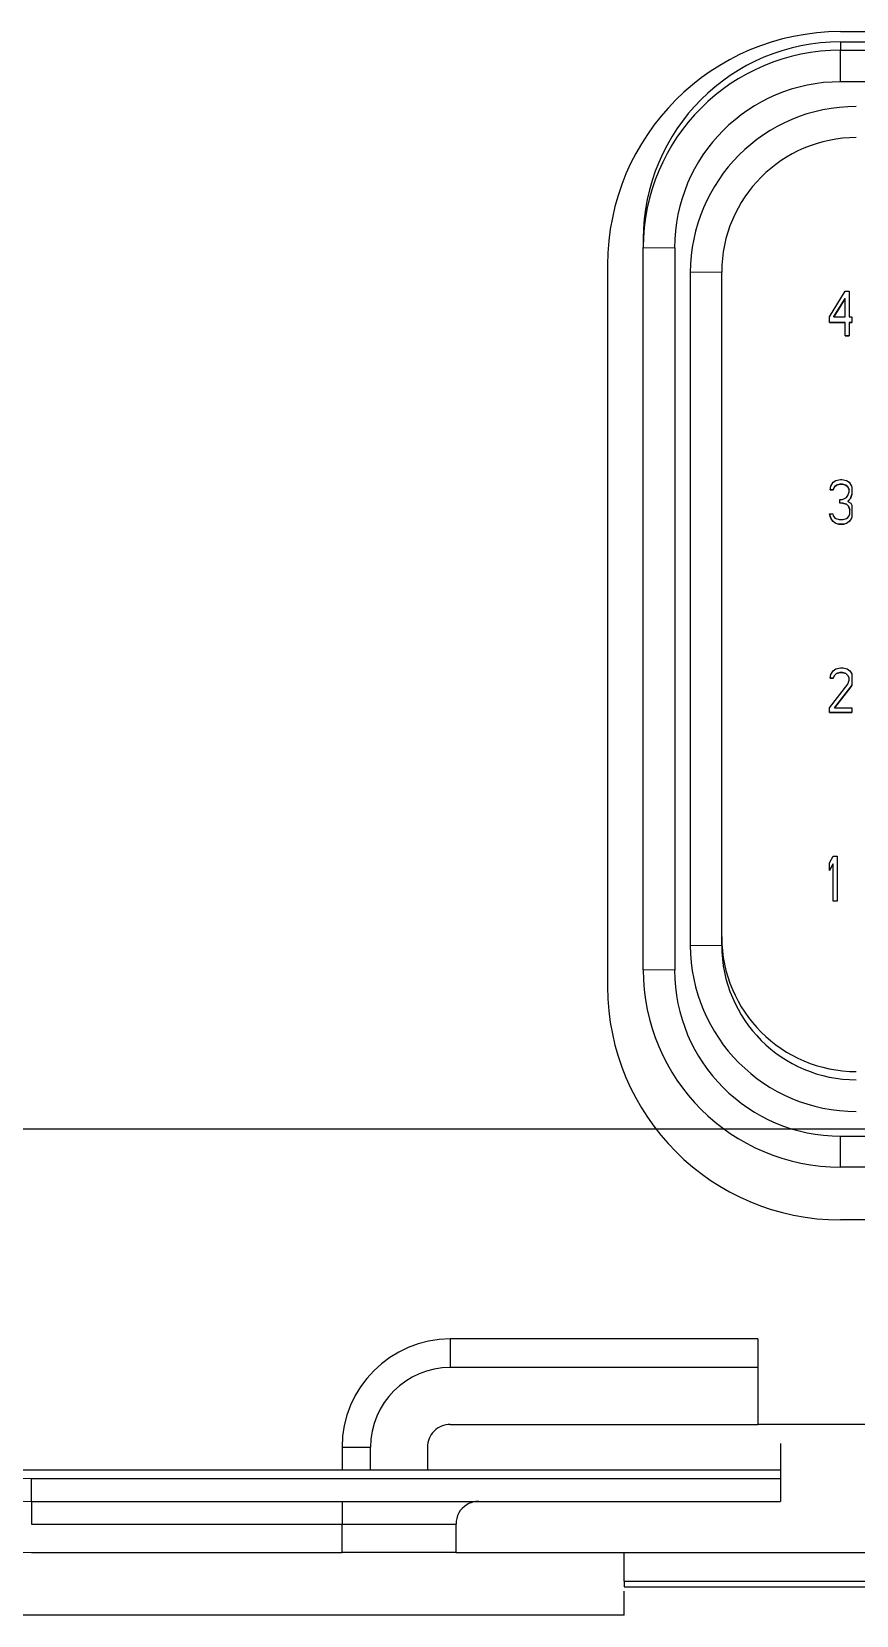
# Model space of a CAD drawing. Extents: x -3.1 to 16.8, y 0.7 to 10.7.
# Drawn here: x 9.98 to 10.704, y 8.345 to 9.735 of the extents above; entities that cross this region are included whole.
import ezdxf

# ---------------------------------------------------------------- set-up
doc = ezdxf.new("R2010")
doc.units = 0
doc.layers.get('0').update_dxf_attribs({"linetype": 'CONTINUOUS'})

msp = doc.modelspace()

# ---------------------------------------------------------------- linework, layer by layer
at = {"color": 7, "linetype": 'CONTINUOUS'}
for p, q in [((10.6897, 9.7347), (11.0345, 9.7347)), ((10.6897, 9.7259), (10.6897, 9.7184)), ((10.6897, 9.7259), (11.1082, 9.7259)), ((10.6897, 9.6906), (10.6897, 9.7184)), ((10.6897, 9.7184), (11.6622, 9.7184)), ((11.6622, 9.6906), (10.6897, 9.6906)), ((10.5165, 9.5526), (10.5165, 9.5452)), ((10.5165, 9.5452), (10.5441, 9.545)), ((10.5165, 8.9114), (10.5165, 9.5452)), ((10.5441, 9.545), (10.5441, 8.9111)), ((10.4853, 8.8964), (10.4853, 9.5302)), ((10.5854, 9.5236), (10.5579, 9.5233)), ((10.5579, 8.9328), (10.5579, 9.5233)), ((10.5854, 8.933), (10.5854, 9.5236)), ((10.6799, 9.4845), (10.6937, 9.5071)), ((10.6937, 9.5071), (10.6971, 9.5071)), ((10.6971, 9.5071), (10.6971, 9.4845)), ((10.6839, 9.4846), (10.6937, 9.5005)), ((10.6937, 9.5004), (10.6839, 9.4845)), ((10.6937, 9.5005), (10.6937, 9.5004)), ((10.6937, 9.4845), (10.6937, 9.5004)), ((10.6799, 9.4795), (10.6799, 9.4845)), ((10.6799, 9.4796), (10.6937, 9.4796)), ((10.6937, 9.4795), (10.6799, 9.4795)), ((10.6839, 9.4845), (10.6839, 9.4846)), ((10.6839, 9.4845), (10.6937, 9.4845)), ((10.6937, 9.4796), (10.6937, 9.4795)), ((10.6937, 9.4677), (10.6937, 9.4795)), ((10.6971, 9.4845), (10.6996, 9.4845)), ((10.6971, 9.4795), (10.6971, 9.4796)), ((10.6971, 9.4796), (10.6996, 9.4796)), ((10.6971, 9.4795), (10.6971, 9.4677)), ((10.6996, 9.4795), (10.6971, 9.4795)), ((10.6996, 9.4845), (10.6996, 9.4795)), ((10.6937, 9.4679), (10.6971, 9.4679)), ((10.6971, 9.4677), (10.6937, 9.4677)), ((10.6833, 9.3393), (10.6856, 9.3409)), ((10.6856, 9.3409), (10.6897, 9.3418)), ((10.6897, 9.3418), (10.6908, 9.3418)), ((10.6908, 9.3418), (10.6948, 9.3409)), ((10.6948, 9.3409), (10.6971, 9.3393)), ((10.6805, 9.3326), (10.681, 9.3359)), ((10.6805, 9.3327), (10.6833, 9.3327)), ((10.6833, 9.3326), (10.6805, 9.3326)), ((10.681, 9.3359), (10.6833, 9.3393)), ((10.6833, 9.3327), (10.6845, 9.3352)), ((10.6845, 9.3351), (10.6833, 9.3326)), ((10.6833, 9.3327), (10.6833, 9.3326)), ((10.6845, 9.3352), (10.6862, 9.3368)), ((10.6862, 9.3367), (10.6845, 9.3351)), ((10.6845, 9.3352), (10.6845, 9.3351)), ((10.6862, 9.3368), (10.6891, 9.3377)), ((10.6891, 9.3376), (10.6862, 9.3367)), ((10.6862, 9.3368), (10.6862, 9.3367)), ((10.6891, 9.3377), (10.6891, 9.3376)), ((10.6891, 9.3377), (10.6914, 9.3377)), ((10.6914, 9.3376), (10.6891, 9.3376)), ((10.6914, 9.3377), (10.6914, 9.3376)), ((10.6914, 9.3377), (10.6943, 9.3368)), ((10.6943, 9.3367), (10.6914, 9.3376)), ((10.6914, 9.3242), (10.6948, 9.3259)), ((10.6943, 9.3368), (10.6943, 9.3367)), ((10.6943, 9.3368), (10.696, 9.3352)), ((10.696, 9.3351), (10.6943, 9.3367)), ((10.6948, 9.3259), (10.696, 9.3275)), ((10.696, 9.3352), (10.696, 9.3351)), ((10.696, 9.3352), (10.6971, 9.3327)), ((10.6971, 9.3326), (10.696, 9.3351)), ((10.696, 9.3275), (10.6971, 9.3309)), ((10.6971, 9.3393), (10.6994, 9.3359)), ((10.6971, 9.3327), (10.6971, 9.3326)), ((10.6971, 9.3309), (10.6971, 9.3326)), ((10.6994, 9.3276), (10.6983, 9.325)), ((10.6983, 9.3251), (10.6994, 9.3276)), ((10.6994, 9.3359), (10.6996, 9.3349)), ((10.6996, 9.3285), (10.6994, 9.3276)), ((10.6994, 9.3276), (10.6996, 9.3285)), ((10.6994, 9.3276), (10.6994, 9.3276)), ((10.6996, 9.3349), (10.6996, 9.3285)), ((10.6891, 9.3242), (10.6914, 9.3242)), ((10.6891, 9.3208), (10.6891, 9.3242)), ((10.6914, 9.3208), (10.6891, 9.3208)), ((10.6914, 9.3209), (10.6914, 9.3208)), ((10.6914, 9.3209), (10.6948, 9.3201)), ((10.6948, 9.32), (10.6914, 9.3208)), ((10.6948, 9.3201), (10.6948, 9.32)), ((10.6948, 9.3201), (10.6966, 9.3184)), ((10.6966, 9.3183), (10.6948, 9.32)), ((10.696, 9.3226), (10.6983, 9.3251)), ((10.6983, 9.325), (10.696, 9.3225)), ((10.696, 9.3226), (10.696, 9.3225)), ((10.696, 9.3225), (10.6988, 9.3208)), ((10.6966, 9.3184), (10.6966, 9.3183)), ((10.6966, 9.3184), (10.6977, 9.3151)), ((10.6977, 9.315), (10.6966, 9.3183)), ((10.6977, 9.3151), (10.6977, 9.315)), ((10.6977, 9.3116), (10.6977, 9.315)), ((10.6983, 9.3251), (10.6983, 9.325)), ((10.6988, 9.3208), (10.6996, 9.3192)), ((10.6996, 9.3192), (10.6996, 9.3082)), ((10.6799, 9.3116), (10.6828, 9.3116)), ((10.6805, 9.3091), (10.6799, 9.3116)), ((10.6799, 9.3116), (10.6805, 9.3092)), ((10.6805, 9.3092), (10.6805, 9.3091)), ((10.6805, 9.3092), (10.6816, 9.3067)), ((10.6816, 9.3066), (10.6805, 9.3091)), ((10.6816, 9.3067), (10.6816, 9.3066)), ((10.6816, 9.3067), (10.6833, 9.305)), ((10.6833, 9.3049), (10.6816, 9.3066)), ((10.6828, 9.3116), (10.6833, 9.3099)), ((10.6833, 9.3099), (10.6845, 9.3083)), ((10.6833, 9.305), (10.6833, 9.3049)), ((10.6833, 9.305), (10.6856, 9.3033)), ((10.6856, 9.3032), (10.6833, 9.3049)), ((10.6845, 9.3083), (10.6856, 9.3074)), ((10.6856, 9.3074), (10.6885, 9.3066)), ((10.6856, 9.3033), (10.6856, 9.3032)), ((10.6856, 9.3033), (10.6879, 9.3025)), ((10.6879, 9.3024), (10.6856, 9.3032)), ((10.6879, 9.3025), (10.6879, 9.3024)), ((10.6879, 9.3025), (10.6925, 9.3025)), ((10.6925, 9.3024), (10.6879, 9.3024)), ((10.6885, 9.3066), (10.692, 9.3066)), ((10.692, 9.3066), (10.6948, 9.3074)), ((10.6925, 9.3025), (10.6948, 9.3033)), ((10.6948, 9.3032), (10.6925, 9.3024)), ((10.6925, 9.3025), (10.6925, 9.3024)), ((10.6948, 9.3074), (10.696, 9.3083)), ((10.6948, 9.3033), (10.6971, 9.305)), ((10.6971, 9.3049), (10.6948, 9.3032)), ((10.6948, 9.3033), (10.6948, 9.3032)), ((10.696, 9.3083), (10.6971, 9.3099)), ((10.6971, 9.3099), (10.6977, 9.3116)), ((10.6971, 9.305), (10.6988, 9.3067)), ((10.6988, 9.3066), (10.6971, 9.3049)), ((10.6971, 9.305), (10.6971, 9.3049)), ((10.6988, 9.3067), (10.6996, 9.3083)), ((10.6996, 9.3082), (10.6988, 9.3066)), ((10.6988, 9.3067), (10.6988, 9.3066)), ((10.681, 9.1706), (10.6833, 9.1739)), ((10.6833, 9.1739), (10.6856, 9.1756)), ((10.6856, 9.1756), (10.6897, 9.1764)), ((10.6897, 9.1764), (10.692, 9.1764)), ((10.692, 9.1764), (10.6954, 9.1756)), ((10.6954, 9.1756), (10.6977, 9.1739)), ((10.6977, 9.1739), (10.6996, 9.1712)), ((10.6799, 9.1412), (10.696, 9.1622)), ((10.6805, 9.1672), (10.681, 9.1706)), ((10.6805, 9.1673), (10.6833, 9.1673)), ((10.6833, 9.1672), (10.6805, 9.1672)), ((10.6833, 9.1673), (10.6845, 9.1698)), ((10.6845, 9.1697), (10.6833, 9.1672)), ((10.6833, 9.1673), (10.6833, 9.1672)), ((10.6845, 9.1698), (10.6862, 9.1715)), ((10.6862, 9.1714), (10.6845, 9.1697)), ((10.6845, 9.1698), (10.6845, 9.1697)), ((10.6845, 9.1413), (10.6988, 9.1598)), ((10.6988, 9.1597), (10.6845, 9.1412)), ((10.6862, 9.1715), (10.6891, 9.1723)), ((10.6891, 9.1722), (10.6862, 9.1714)), ((10.6862, 9.1715), (10.6862, 9.1714)), ((10.6891, 9.1723), (10.6891, 9.1722)), ((10.6891, 9.1723), (10.6914, 9.1723)), ((10.6914, 9.1722), (10.6891, 9.1722)), ((10.6914, 9.1723), (10.6914, 9.1722)), ((10.6914, 9.1723), (10.6943, 9.1715)), ((10.6943, 9.1714), (10.6914, 9.1722)), ((10.6943, 9.1715), (10.6943, 9.1714)), ((10.6943, 9.1715), (10.696, 9.1698)), ((10.696, 9.1697), (10.6943, 9.1714)), ((10.696, 9.1698), (10.696, 9.1697)), ((10.696, 9.1698), (10.6971, 9.1673)), ((10.6971, 9.1672), (10.696, 9.1697)), ((10.696, 9.1622), (10.6971, 9.1655)), ((10.6971, 9.1673), (10.6971, 9.1672)), ((10.6971, 9.1655), (10.6971, 9.1672)), ((10.6988, 9.1598), (10.6996, 9.1614)), ((10.6996, 9.1613), (10.6988, 9.1597)), ((10.6988, 9.1597), (10.6988, 9.1598)), ((10.6996, 9.1712), (10.6996, 9.1613)), ((10.6799, 9.1371), (10.6799, 9.1412)), ((10.6799, 9.1372), (10.6996, 9.1372)), ((10.6996, 9.1371), (10.6799, 9.1371)), ((10.6845, 9.1413), (10.6845, 9.1412)), ((10.6845, 9.1412), (10.6996, 9.1412)), ((10.6996, 9.1412), (10.6996, 9.1371)), ((10.6799, 9.0052), (10.6833, 9.0111)), ((10.6833, 9.0111), (10.6868, 9.0111)), ((10.6868, 9.0111), (10.6868, 8.9717)), ((10.6799, 8.9985), (10.6799, 9.0052)), ((10.6799, 8.9986), (10.6833, 9.0045)), ((10.6833, 9.0044), (10.6799, 8.9985)), ((10.6833, 9.0045), (10.6833, 9.0044)), ((10.6833, 8.9717), (10.6833, 9.0044)), ((10.6833, 8.9718), (10.6868, 8.9718)), ((10.6868, 8.9717), (10.6833, 8.9717)), ((10.5579, 8.9328), (10.5854, 8.933)), ((10.5441, 8.9111), (10.5165, 8.9114)), ((9.0426, 8.7718), (16.8499, 8.7718)), ((10.6897, 8.7655), (11.6622, 8.7655)), ((10.6897, 8.7382), (10.6897, 8.7655)), ((11.6622, 8.7382), (10.6897, 8.7382)), ((11.109, 8.6919), (10.6897, 8.6919)), ((10.3471, 8.5874), (10.3471, 8.5624)), ((10.6171, 8.5874), (10.3471, 8.5874)), ((10.6171, 8.5874), (10.6171, 8.5624)), ((10.6171, 8.5624), (10.3471, 8.5624)), ((10.6171, 8.5624), (10.6171, 8.5124)), ((10.3471, 8.5124), (10.6171, 8.5124)), ((10.7371, 8.5124), (10.6171, 8.5124)), ((10.2521, 8.4924), (10.2771, 8.4924)), ((10.2521, 8.4924), (10.2521, 8.4724)), ((10.2771, 8.4724), (10.2771, 8.4924)), ((10.3271, 8.4924), (10.3271, 8.4724)), ((10.6371, 8.4958), (10.6371, 8.4449)), ((10.2521, 8.4724), (9.9721, 8.4724)), ((9.9796, 8.4649), (10.6371, 8.4649)), ((9.9796, 8.4449), (9.9796, 8.4649)), ((10.2771, 8.4724), (10.2521, 8.4724)), ((10.3271, 8.4724), (10.2771, 8.4724)), ((10.6371, 8.4724), (10.3271, 8.4724)), ((9.9796, 8.4449), (9.9796, 8.4249)), ((9.9796, 8.4449), (10.2521, 8.4449)), ((10.2521, 8.4449), (10.3721, 8.4449)), ((10.2521, 8.4449), (10.2521, 8.4249)), ((10.3721, 8.4449), (10.6371, 8.4449)), ((9.9796, 8.4249), (10.2521, 8.4249)), ((10.2521, 8.4249), (10.3521, 8.4249)), ((10.2521, 8.3999), (10.2521, 8.4249)), ((10.3521, 8.4249), (10.3521, 8.3999)), ((9.9796, 8.3999), (10.2521, 8.3999)), ((10.3521, 8.3999), (10.2521, 8.3999)), ((10.3521, 8.3999), (10.4996, 8.3999)), ((10.4996, 8.3999), (10.9571, 8.3999)), ((10.4996, 8.3749), (10.4996, 8.3999)), ((10.4996, 8.3749), (11.0044, 8.3749)), ((10.4996, 8.3749), (10.4996, 8.3699)), ((10.4996, 8.3699), (15.4546, 8.3699)), ((10.4996, 8.3449), (10.4996, 8.3662)), ((10.4996, 8.3449), (9.2521, 8.3449))]:
    msp.add_line(p, q, dxfattribs=at)
for centre, radius, start, end in [((10.6897, 9.5302), 0.2045, 90, 180), ((10.6897, 9.5526), 0.1732, 89.9989, 179.9989), ((10.6897, 9.5452), 0.1732, 89.9989, 179.9989), ((10.6897, 9.545), 0.1457, 89.9989, 179.9989), ((10.7035, 9.5233), 0.1457, 89.9989, 179.9989), ((10.7035, 9.5236), 0.1181, 89.9989, 179.9989), ((10.7035, 8.9402), 0.1181, 180.0011, 270.0011), ((10.7035, 8.9328), 0.1457, 180.0011, 270.0011), ((10.7035, 8.933), 0.1181, 180.0011, 270.0011), ((10.6897, 8.9114), 0.1732, 180.0011, 270.0011), ((10.6897, 8.9111), 0.1457, 180.0011, 270.0011), ((10.6897, 8.8964), 0.2045, 180, 270), ((9.9796, 8.7249), 0.325, 180, 270), ((9.9796, 8.7249), 0.28, 180, 270), ((9.9796, 8.7249), 0.26, 180, 270), ((10.3471, 8.4924), 0.095, 90, 179.9999), ((10.3471, 8.4924), 0.07, 90, 180), ((10.3471, 8.4924), 0.02, 89.9999, 180), ((10.3707, 8.4257), 0.0185, 119.2625, 182.5258), ((10.3721, 8.4252), 0.0197, 89.9468, 122.0663)]:
    msp.add_arc(centre, radius, start, end, dxfattribs=at)

doc.saveas('drawing.dxf')
